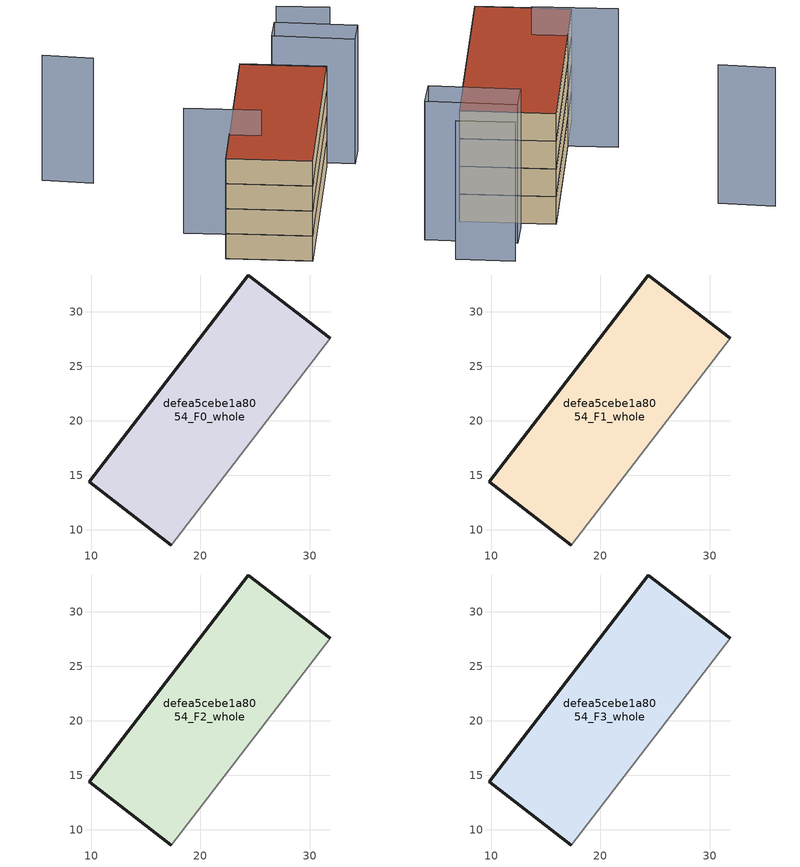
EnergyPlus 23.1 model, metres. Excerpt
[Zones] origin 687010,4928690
defea5cebe1a8054_F0_whole
 floor ground (EU_floor_Construction): 17.32,8.61 31.91,27.57 24.39,33.36 9.8,14.38 z0
 wall outside (EU_wall_Construction): 17.32,8.61 9.8,14.38 24.39,33.36 31.91,27.57 z0:3
 wall adiabatic (EU_wall_Construction): 31.91,27.57 17.32,8.61 z0:3
defea5cebe1a8054_F1_whole
 floor to defea5cebe1a8054_F0_whole (EU_floor_Construction): 17.32,8.61 31.9,27.57 24.38,33.36 9.8,14.38 z3
 wall outside (EU_wall_Construction): 17.32,8.61 9.8,14.38 24.39,33.36 31.91,27.57 z3:6
 wall adiabatic (EU_wall_Construction): 31.91,27.57 17.32,8.61 z3:6
defea5cebe1a8054_F2_whole
 floor to defea5cebe1a8054_F1_whole (EU_floor_Construction): 17.32,8.61 31.9,27.57 24.38,33.36 9.8,14.38 z6
 wall outside (EU_wall_Construction): 17.32,8.61 9.8,14.38 24.39,33.36 31.91,27.57 z6:9
 wall adiabatic (EU_wall_Construction): 31.91,27.57 17.32,8.61 z6:9
defea5cebe1a8054_F3_whole
 floor to defea5cebe1a8054_F2_whole (EU_floor_Construction): 17.32,8.61 31.9,27.57 24.38,33.36 9.8,14.38 z9
 wall outside (EU_wall_Construction): 17.32,8.61 9.8,14.38 24.39,33.36 31.91,27.57 z9:12
 wall adiabatic (EU_wall_Construction): 31.91,27.57 17.32,8.61 z9:12
 roof outside (EU_roof_Construction): 31.91,27.57 17.32,8.61 9.8,14.38 24.39,33.36 z12
shading: 16.29,17.08 9.59,22.21 / 36.96,34.5 32.34,38.04 / 8.51,38.19 4.31,41.88 / 34.78,26.37 27.69,32.07 / 27.69,32.07 29.88,34.79 / 29.88,34.79 36.97,29.09 / 36.97,29.09 34.78,26.37 z0:15
[Building]
EU S2 Campaign: North Axis=0; Terrain=City; Solar Distribution=FullExterior
[Site:Location]
Bologna: Latitude=44.5; Longitude=11.25; Time Zone=1; Elevation=37
[SizingPeriod:WeatherFileDays]
AnnualSizingPeriod: Begin Month=1; Begin Day of Month=1; End Month=12; End Day of Month=31; Day of Week for Start Day=Monday; Use Weather File Daylight Saving Period=No; Use Weather File Rain and Snow Indicators=No
[MATERIAL]
EU_InternalMass_Material: Roughness=MediumRough; Thickness=0.1; Conductivity=1; Density=1800; Specific Heat=900; Thermal Absorptance=0.9; Solar Absorptance=0.7; Visible Absorptance=0.7
[MATERIAL:NOMASS] Roughness=MediumRough; Thermal Absorptance=0.9; Solar Absorptance=0.7; Visible Absorptance=0.7
Name | Thermal Resistance
EU_wall_NoMass | 0.937881
EU_roof_NoMass | 0.548572
EU_floor_NoMass | 0.71348
[CONSTRUCTION]
EU_wall_Construction: EU_wall_NoMass
EU_roof_Construction: EU_roof_NoMass
EU_floor_Construction: EU_floor_NoMass
EU_InternalMass_Construction: EU_InternalMass_Material
[ZONE] Type=1; Multiplier=1; Ceiling Height=autocalculate; Floor Area=autocalculate; Part of Total Floor Area=Yes
Name | Volume
defea5cebe1a8054_F0_whole | 680.92
defea5cebe1a8054_F1_whole; defea5cebe1a8054_F2_whole; defea5cebe1a8054_F3_whole | 680.919
[INTERNALMASS] Construction=EU_InternalMass_Construction; Surface Area=226.973
Name | Zone or ZoneList
defea5cebe1a8054_F0_whole_EU_InternalMass | defea5cebe1a8054_F0_whole
defea5cebe1a8054_F1_whole_EU_InternalMass | defea5cebe1a8054_F1_whole
defea5cebe1a8054_F2_whole_EU_InternalMass | defea5cebe1a8054_F2_whole
defea5cebe1a8054_F3_whole_EU_InternalMass | defea5cebe1a8054_F3_whole
[OTHEREQUIPMENT] Fuel Type=Electricity; Design Level Calculation Method=Watts/Area; Power per Zone Floor Area=1; Fraction Latent=0; Fraction Radiant=0; Fraction Lost=0; Carbon Dioxide Generation Rate=0; EndUse Subcategory=EU_Step8_InternalGains
Name | Zone or ZoneList or Space or SpaceList | Schedule
EU_Step8_InternalGain_defea5cebe1a8054_F0_whole_f000 | defea5cebe1a8054_F0_whole | EU_Step8_GainSchedule_defea5cebe1a8054_F0_whole_f000
EU_Step8_InternalGain_defea5cebe1a8054_F1_whole_f000 | defea5cebe1a8054_F1_whole | EU_Step8_GainSchedule_defea5cebe1a8054_F1_whole_f000
EU_Step8_InternalGain_defea5cebe1a8054_F2_whole_f000 | defea5cebe1a8054_F2_whole | EU_Step8_GainSchedule_defea5cebe1a8054_F2_whole_f000
EU_Step8_InternalGain_defea5cebe1a8054_F3_whole_f000 | defea5cebe1a8054_F3_whole | EU_Step8_GainSchedule_defea5cebe1a8054_F3_whole_f000
[ZONEVENTILATION:DESIGNFLOWRATE] Schedule=EU_AlwaysOn; Design Flow Rate Calculation Method=AirChanges/Hour; Air Changes per Hour=0.687892; Ventilation Type=Natural; Fan Pressure Rise=0; Fan Total Efficiency=1; Constant Term Coefficient=1; Temperature Term Coefficient=0; Velocity Term Coefficient=0; Velocity Squared Term Coefficient=0; Minimum Indoor Temperature=-100; Maximum Indoor Temperature=100; Delta Temperature=-100; Minimum Outdoor Temperature=-100; Maximum Outdoor Temperature=100; Maximum Wind Speed=40
Name | Zone or ZoneList or Space or SpaceList
EU_ConstantAir_defea5cebe1a8054_F0_whole | defea5cebe1a8054_F0_whole
EU_ConstantAir_defea5cebe1a8054_F1_whole | defea5cebe1a8054_F1_whole
EU_ConstantAir_defea5cebe1a8054_F2_whole | defea5cebe1a8054_F2_whole
EU_ConstantAir_defea5cebe1a8054_F3_whole | defea5cebe1a8054_F3_whole
[HVACTEMPLATE:THERMOSTAT] Constant Heating Setpoint=20; Constant Cooling Setpoint=50
EU_HeatOnly_defea5cebe1a8054_F0_whole; EU_HeatOnly_defea5cebe1a8054_F1_whole; EU_HeatOnly_defea5cebe1a8054_F2_whole; EU_HeatOnly_defea5cebe1a8054_F3_whole
[HVACTEMPLATE:ZONE:IDEALLOADSAIRSYSTEM] System Availability Schedule=EU_AlwaysOn; Maximum Heating Supply Air Temperature=50; Minimum Cooling Supply Air Temperature=13; Maximum Heating Supply Air Humidity Ratio=0.0156; Minimum Cooling Supply Air Humidity Ratio=0.0077; Heating Limit=NoLimit; Cooling Limit=NoLimit; Heating Availability Schedule=EU_AlwaysOn; Cooling Availability Schedule=EU_CoolingOff; Dehumidification Control Type=ConstantSensibleHeatRatio; Cooling Sensible Heat Ratio=0.7; Dehumidification Setpoint=60; Humidification Control Type=None; Humidification Setpoint=30; Outdoor Air Method=None; Outdoor Air Flow Rate per Person=0.00944; Outdoor Air Flow Rate per Zone Floor Area=0; Outdoor Air Flow Rate per Zone=0; Demand Controlled Ventilation Type=None; Outdoor Air Economizer Type=NoEconomizer; Heat Recovery Type=None; Sensible Heat Recovery Effectiveness=0.7; Latent Heat Recovery Effectiveness=0.65
Name | Template Thermostat
defea5cebe1a8054_F0_whole | EU_HeatOnly_defea5cebe1a8054_F0_whole
defea5cebe1a8054_F1_whole | EU_HeatOnly_defea5cebe1a8054_F1_whole
defea5cebe1a8054_F2_whole | EU_HeatOnly_defea5cebe1a8054_F2_whole
defea5cebe1a8054_F3_whole | EU_HeatOnly_defea5cebe1a8054_F3_whole
[SIZING:ZONE] Zone Cooling Design Supply Air Temperature Input Method=SupplyAirTemperature; Zone Cooling Design Supply Air Temperature=13; Zone Heating Design Supply Air Temperature Input Method=SupplyAirTemperature; Zone Heating Design Supply Air Temperature=50; Zone Cooling Design Supply Air Humidity Ratio=0.008; Zone Heating Design Supply Air Humidity Ratio=0.008; Cooling Design Air Flow Method=DesignDay; Cooling Design Air Flow Rate=0; Cooling Minimum Air Flow per Zone Floor Area=0.000762; Cooling Minimum Air Flow=0; Cooling Minimum Air Flow Fraction=0.2; Heating Design Air Flow Method=DesignDay; Heating Design Air Flow Rate=0; Heating Maximum Air Flow per Zone Floor Area=0.002032; Heating Maximum Air Flow=0.141576; Heating Maximum Air Flow Fraction=0.3; Account for Dedicated Outdoor Air System=No; Dedicated Outdoor Air System Control Strategy=NeutralSupplyAir; Dedicated Outdoor Air Low Setpoint Temperature for Design=autosize; Dedicated Outdoor Air High Setpoint Temperature for Design=autosize; Zone Load Sizing Method=Sensible Load Only No Latent Load; Zone Latent Cooling Design Supply Air Humidity Ratio Input Method=HumidityRatioDifference; Zone Cooling Design Supply Air Humidity Ratio Difference=0.005; Zone Latent Heating Design Supply Air Humidity Ratio Input Method=HumidityRatioDifference; Zone Humidification Design Supply Air Humidity Ratio Difference=0.005
defea5cebe1a8054_F0_whole; defea5cebe1a8054_F1_whole; defea5cebe1a8054_F2_whole; defea5cebe1a8054_F3_whole
[SCHEDULE:CONSTANT]
Name | Hourly Value
EU_AlwaysOn | 1
EU_CoolingOff | 0
[SCHEDULE:FILE] Column Number=1; Rows to Skip at Top=0; Number of Hours of Data=8760; Column Separator=Comma; Interpolate to Timestep=No; Minutes per Item=60; Adjust Schedule for Daylight Savings=Yes
Name | File
EU_Step8_GainSchedule_defea5cebe1a8054_F0_whole_f000 | ../../schedules/defea5cebe1a8054/defea5cebe1a8054_F0_whole_f000_gain.csv
EU_Step8_GainSchedule_defea5cebe1a8054_F1_whole_f000 | ../../schedules/defea5cebe1a8054/defea5cebe1a8054_F1_whole_f000_gain.csv
EU_Step8_GainSchedule_defea5cebe1a8054_F2_whole_f000 | ../../schedules/defea5cebe1a8054/defea5cebe1a8054_F2_whole_f000_gain.csv
EU_Step8_GainSchedule_defea5cebe1a8054_F3_whole_f000 | ../../schedules/defea5cebe1a8054/defea5cebe1a8054_F3_whole_f000_gain.csv
